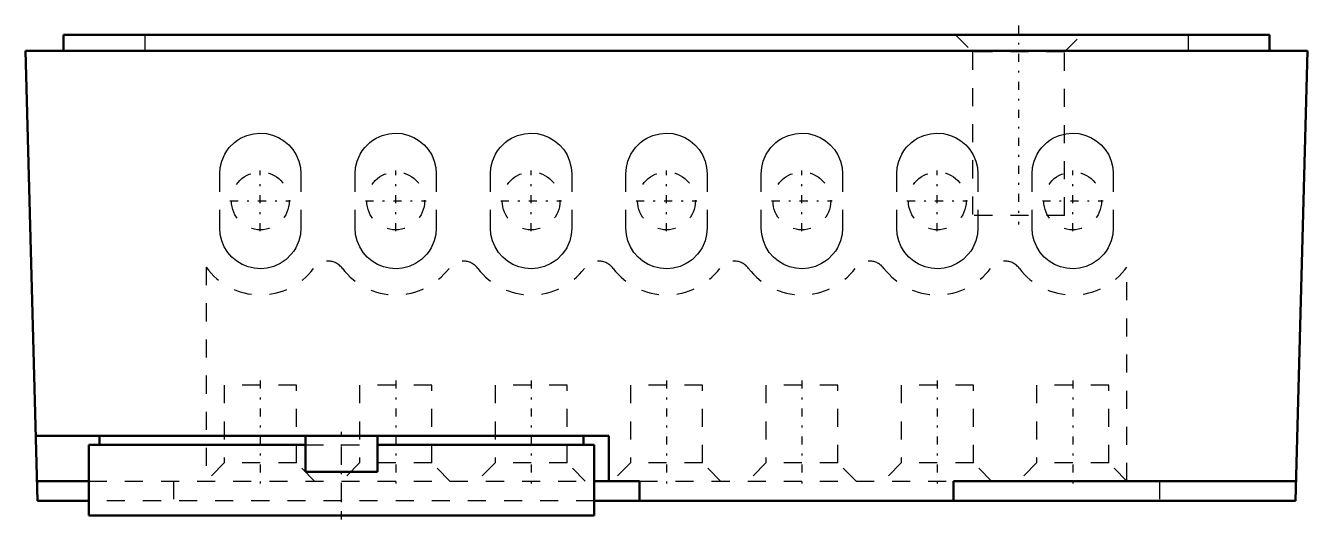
# Model space of a CAD drawing. Header units: millimetres. Extents: x -35.5 to 35.5, y -25.9 to 1.4.
import ezdxf

# ---------------------------------------------------------------- set-up
doc = ezdxf.new("R2010")
doc.units = ezdxf.units.MM
doc.linetypes.add('Center', pattern=[1.5, 0.45, -0.5, 0.05, -0.5])
doc.linetypes.add('Dashed', pattern=[2, 1, -1])
for name, color, linetype, lineweight in [('AM_0', 7, 'Continuous', 50), ('AM_4', 3, 'Continuous', 25), ('AM_7', 7, 'Center', 25), ('AM_9', 6, 'Dashed', 25)]:
    doc.layers.add(name, color=color, linetype=linetype, lineweight=lineweight)

msp = doc.modelspace()

# ---------------------------------------------------------------- linework, layer by layer
at = {"layer": 'AM_0'}
for p, q in [((33.4, 0.9), (-33.4, 0.9)), ((-33.4, 0.9), (-33.4, 0)), ((33.4, 0.9), (33.4, 0)), ((-34.848, -24.9), (-35.5, 0)), ((35.5, 0), (-35.5, 0)), ((34.848, -24.9), (35.5, 0)), ((-3.2, -21.3), (-34.942, -21.3)), ((-31.4, -21.3), (-31.4, -21.8)), ((-20, -23.3), (-20, -21.3)), ((-16, -23.3), (-16, -21.3)), ((-4.6, -21.8), (-4.6, -21.3)), ((-3.2, -23.8), (-3.2, -21.3)), ((-32, -21.8), (-20, -21.8)), ((-32, -21.8), (-32, -25.7)), ((-16, -21.8), (-4, -21.8)), ((-4, -25.7), (-4, -21.8)), ((-16, -23.3), (-20, -23.3)), ((-34.877, -23.8), (-32, -23.8)), ((-4, -23.8), (-1.5, -23.8)), ((-1.5, -24.9), (-1.5, -23.8)), ((15.9, -23.8), (15.9, -24.9)), ((34.877, -23.8), (15.9, -23.8)), ((-32, -24.9), (-34.848, -24.9)), ((-4, -24.9), (34.848, -24.9)), ((-32, -25.7), (-4, -25.7))]:
    msp.add_line(p, q, dxfattribs=at)
at = {"layer": 'AM_4'}
for p, q in [((-28.9, 0.9), (-28.9, 0)), ((28.9, 0.9), (28.9, 0))]:
    msp.add_line(p, q, dxfattribs=at)
at = {"layer": 'AM_7'}
for p, q in [((19.5, 1.4), (19.5, -9.6)), ((-22.5, -9.98), (-22.5, -6.62)), ((-15, -9.98), (-15, -6.62)), ((-7.5, -9.98), (-7.5, -6.62)), ((0, -9.98), (0, -6.62)), ((7.5, -9.98), (7.5, -6.62)), ((15, -9.98), (15, -6.62)), ((22.5, -9.98), (22.5, -6.62)), ((-24.18, -8.3), (-20.82, -8.3)), ((-16.68, -8.3), (-13.32, -8.3)), ((-9.18, -8.3), (-5.82, -8.3)), ((-1.68, -8.3), (1.68, -8.3)), ((5.82, -8.3), (9.18, -8.3)), ((13.32, -8.3), (16.68, -8.3)), ((20.82, -8.3), (24.18, -8.3)), ((-22.5, -18.235), (-22.5, -24.065)), ((-15, -18.235), (-15, -24.065)), ((-7.5, -18.235), (-7.5, -24.065)), ((0, -18.235), (0, -24.065)), ((7.5, -18.235), (7.5, -24.065)), ((15, -18.235), (15, -24.065)), ((22.5, -18.235), (22.5, -24.065)), ((-18, -25.92), (-18, -21.08))]:
    msp.add_line(p, q, dxfattribs=at)
at = {"layer": 'AM_9'}
for p, q in [((16, 0.9), (16.95, -0.05)), ((22.05, -0.05), (23, 0.9)), ((16.95, -0.05), (16.95, -9.1)), ((22.05, -0.05), (16.95, -0.05)), ((22.05, -9.1), (22.05, -0.05)), ((-24.75, -9.8), (-24.75, -6.8)), ((-20.25, -6.8), (-20.25, -9.8)), ((-17.25, -9.8), (-17.25, -6.8)), ((-12.75, -6.8), (-12.75, -9.8)), ((-9.75, -9.8), (-9.75, -6.8)), ((-5.25, -6.8), (-5.25, -9.8)), ((-2.25, -9.8), (-2.25, -6.8)), ((2.25, -6.8), (2.25, -9.8)), ((5.25, -9.8), (5.25, -6.8)), ((9.75, -6.8), (9.75, -9.8)), ((12.75, -9.8), (12.75, -6.8)), ((17.25, -6.8), (17.25, -9.8)), ((20.25, -9.8), (20.25, -6.8)), ((24.75, -6.8), (24.75, -9.8)), ((22.05, -9.1), (16.95, -9.1)), ((-25.5, -11.966), (-25.5, -23.8)), ((25.5, -23.8), (25.5, -11.966)), ((-20.5, -18.5), (-24.5, -18.5)), ((-24.5, -18.5), (-24.5, -22.8)), ((-20.5, -22.8), (-20.5, -18.5)), ((-13, -18.5), (-17, -18.5)), ((-17, -18.5), (-17, -22.8)), ((-13, -22.8), (-13, -18.5)), ((-5.5, -18.5), (-9.5, -18.5)), ((-9.5, -18.5), (-9.5, -22.8)), ((-5.5, -22.8), (-5.5, -18.5)), ((2, -18.5), (-2, -18.5)), ((-2, -18.5), (-2, -22.8)), ((2, -22.8), (2, -18.5)), ((9.5, -18.5), (5.5, -18.5)), ((5.5, -18.5), (5.5, -22.8)), ((9.5, -22.8), (9.5, -18.5)), ((17, -18.5), (13, -18.5)), ((13, -18.5), (13, -22.8)), ((17, -22.8), (17, -18.5)), ((24.5, -18.5), (20.5, -18.5)), ((20.5, -18.5), (20.5, -22.8)), ((24.5, -22.8), (24.5, -18.5)), ((-18, -24.9), (-18, -21.3)), ((-20, -21.8), (-16, -21.8)), ((-24.5, -22.8), (-25.5, -23.8)), ((-20.5, -22.8), (-24.5, -22.8)), ((-19.5, -23.8), (-20.5, -22.8)), ((-17, -22.8), (-18, -23.8)), ((-13, -22.8), (-17, -22.8)), ((-12, -23.8), (-13, -22.8)), ((-9.5, -22.8), (-10.5, -23.8)), ((-5.5, -22.8), (-9.5, -22.8)), ((-4.5, -23.8), (-5.5, -22.8)), ((-2, -22.8), (-3, -23.8)), ((2, -22.8), (-2, -22.8)), ((3, -23.8), (2, -22.8)), ((5.5, -22.8), (4.5, -23.8)), ((9.5, -22.8), (5.5, -22.8)), ((10.5, -23.8), (9.5, -22.8)), ((13, -22.8), (12, -23.8)), ((17, -22.8), (13, -22.8)), ((18, -23.8), (17, -22.8)), ((20.5, -22.8), (19.5, -23.8)), ((24.5, -22.8), (20.5, -22.8)), ((25.5, -23.8), (24.5, -22.8)), ((-32, -23.8), (-4, -23.8)), ((-27.3, -23.8), (-27.3, -24.9)), ((-1.5, -23.8), (15.9, -23.8)), ((27.3, -23.8), (27.3, -24.9)), ((-4, -24.9), (-32, -24.9))]:
    msp.add_line(p, q, dxfattribs=at)
for points in [[(-24.75, -6.8), (-24.723, -6.451), (-24.637, -6.097), (-24.47, -5.713), (-24.354, -5.525), (-24.218, -5.347), (-23.936, -5.068), (-23.769, -4.942), (-23.591, -4.832), (-23.251, -4.679), (-22.875, -4.582), (-22.522, -4.55), (-22.157, -4.576), (-21.82, -4.655), (-21.493, -4.788), (-21.197, -4.966), (-20.928, -5.19), (-20.696, -5.456), (-20.506, -5.757), (-20.364, -6.094), (-20.277, -6.452), (-20.25, -6.8)], [(-17.25, -6.8), (-17.223, -6.451), (-17.137, -6.097), (-16.97, -5.713), (-16.854, -5.525), (-16.718, -5.347), (-16.436, -5.068), (-16.269, -4.942), (-16.091, -4.832), (-15.751, -4.679), (-15.375, -4.582), (-15.022, -4.55), (-14.657, -4.576), (-14.32, -4.655), (-13.993, -4.788), (-13.697, -4.966), (-13.428, -5.19), (-13.196, -5.456), (-13.006, -5.757), (-12.864, -6.094), (-12.777, -6.452), (-12.75, -6.8)], [(-9.75, -6.8), (-9.723, -6.451), (-9.637, -6.097), (-9.47, -5.713), (-9.354, -5.525), (-9.218, -5.347), (-8.936, -5.068), (-8.769, -4.942), (-8.591, -4.832), (-8.251, -4.679), (-7.875, -4.582), (-7.522, -4.55), (-7.157, -4.576), (-6.82, -4.655), (-6.493, -4.788), (-6.197, -4.966), (-5.928, -5.19), (-5.696, -5.456), (-5.506, -5.757), (-5.364, -6.094), (-5.277, -6.452), (-5.25, -6.8)], [(-2.25, -6.8), (-2.223, -6.451), (-2.137, -6.097), (-1.97, -5.713), (-1.854, -5.525), (-1.718, -5.347), (-1.436, -5.068), (-1.269, -4.942), (-1.091, -4.832), (-0.751, -4.679), (-0.375, -4.582), (-0.022, -4.55), (0.343, -4.576), (0.68, -4.655), (1.007, -4.788), (1.303, -4.966), (1.572, -5.19), (1.804, -5.456), (1.994, -5.757), (2.136, -6.094), (2.223, -6.452), (2.25, -6.8)], [(5.25, -6.8), (5.277, -6.451), (5.363, -6.097), (5.53, -5.713), (5.646, -5.525), (5.782, -5.347), (6.064, -5.068), (6.231, -4.942), (6.409, -4.832), (6.749, -4.679), (7.125, -4.582), (7.478, -4.55), (7.843, -4.576), (8.18, -4.655), (8.507, -4.788), (8.803, -4.966), (9.072, -5.19), (9.304, -5.456), (9.494, -5.757), (9.636, -6.094), (9.723, -6.452), (9.75, -6.8)], [(12.75, -6.8), (12.777, -6.451), (12.863, -6.097), (13.03, -5.713), (13.146, -5.525), (13.282, -5.347), (13.564, -5.068), (13.731, -4.942), (13.909, -4.832), (14.249, -4.679), (14.625, -4.582), (14.978, -4.55), (15.343, -4.576), (15.68, -4.655), (16.007, -4.788), (16.303, -4.966), (16.572, -5.19), (16.804, -5.456), (16.994, -5.757), (17.136, -6.094), (17.223, -6.452), (17.25, -6.8)], [(20.25, -6.8), (20.277, -6.451), (20.363, -6.097), (20.53, -5.713), (20.646, -5.525), (20.782, -5.347), (21.064, -5.068), (21.231, -4.942), (21.409, -4.832), (21.749, -4.679), (22.125, -4.582), (22.478, -4.55), (22.843, -4.576), (23.18, -4.655), (23.507, -4.788), (23.803, -4.966), (24.072, -5.19), (24.304, -5.456), (24.494, -5.757), (24.636, -6.094), (24.723, -6.452), (24.75, -6.8)], [(-20.25, -9.8), (-20.277, -10.149), (-20.363, -10.503), (-20.53, -10.887), (-20.646, -11.075), (-20.782, -11.253), (-21.064, -11.532), (-21.231, -11.658), (-21.409, -11.768), (-21.749, -11.921), (-22.125, -12.018), (-22.478, -12.05), (-22.843, -12.024), (-23.18, -11.945), (-23.507, -11.812), (-23.803, -11.634), (-24.072, -11.41), (-24.304, -11.144), (-24.494, -10.843), (-24.636, -10.506), (-24.723, -10.148), (-24.75, -9.8)], [(-12.75, -9.8), (-12.777, -10.149), (-12.863, -10.503), (-13.03, -10.887), (-13.146, -11.075), (-13.282, -11.253), (-13.564, -11.532), (-13.731, -11.658), (-13.909, -11.768), (-14.249, -11.921), (-14.625, -12.018), (-14.978, -12.05), (-15.343, -12.024), (-15.68, -11.945), (-16.007, -11.812), (-16.303, -11.634), (-16.572, -11.41), (-16.804, -11.144), (-16.994, -10.843), (-17.136, -10.506), (-17.223, -10.148), (-17.25, -9.8)], [(-5.25, -9.8), (-5.277, -10.149), (-5.363, -10.503), (-5.53, -10.887), (-5.646, -11.075), (-5.782, -11.253), (-6.064, -11.532), (-6.231, -11.658), (-6.409, -11.768), (-6.749, -11.921), (-7.125, -12.018), (-7.478, -12.05), (-7.843, -12.024), (-8.18, -11.945), (-8.507, -11.812), (-8.803, -11.634), (-9.072, -11.41), (-9.304, -11.144), (-9.494, -10.843), (-9.636, -10.506), (-9.723, -10.148), (-9.75, -9.8)], [(2.25, -9.8), (2.223, -10.149), (2.137, -10.503), (1.97, -10.887), (1.854, -11.075), (1.718, -11.253), (1.436, -11.532), (1.269, -11.658), (1.091, -11.768), (0.751, -11.921), (0.375, -12.018), (0.022, -12.05), (-0.343, -12.024), (-0.68, -11.945), (-1.007, -11.812), (-1.303, -11.634), (-1.572, -11.41), (-1.804, -11.144), (-1.994, -10.843), (-2.136, -10.506), (-2.223, -10.148), (-2.25, -9.8)], [(9.75, -9.8), (9.723, -10.149), (9.637, -10.503), (9.47, -10.887), (9.354, -11.075), (9.218, -11.253), (8.936, -11.532), (8.769, -11.658), (8.591, -11.768), (8.251, -11.921), (7.875, -12.018), (7.522, -12.05), (7.157, -12.024), (6.82, -11.945), (6.493, -11.812), (6.197, -11.634), (5.928, -11.41), (5.696, -11.144), (5.506, -10.843), (5.364, -10.506), (5.277, -10.148), (5.25, -9.8)], [(17.25, -9.8), (17.223, -10.149), (17.137, -10.503), (16.97, -10.887), (16.854, -11.075), (16.718, -11.253), (16.436, -11.532), (16.269, -11.658), (16.091, -11.768), (15.751, -11.921), (15.375, -12.018), (15.022, -12.05), (14.657, -12.024), (14.32, -11.945), (13.993, -11.812), (13.697, -11.634), (13.428, -11.41), (13.196, -11.144), (13.006, -10.843), (12.864, -10.506), (12.777, -10.148), (12.75, -9.8)], [(24.75, -9.8), (24.723, -10.149), (24.637, -10.503), (24.47, -10.887), (24.354, -11.075), (24.218, -11.253), (23.936, -11.532), (23.769, -11.658), (23.591, -11.768), (23.251, -11.921), (22.875, -12.018), (22.522, -12.05), (22.157, -12.024), (21.82, -11.945), (21.493, -11.812), (21.197, -11.634), (20.928, -11.41), (20.696, -11.144), (20.506, -10.843), (20.364, -10.506), (20.277, -10.148), (20.25, -9.8)]]:
    msp.add_lwpolyline(points, dxfattribs=at)
for centre in [(-22.5, -8.3), (-15, -8.3), (-7.5, -8.3), (0, -8.3), (7.5, -8.3), (15, -8.3), (22.5, -8.3)]:
    msp.add_circle(centre, 1.6, dxfattribs=at)
for centre, radius, start, end in [((-22.5, -9.8), 3.7, 215.82477, 322.9274), ((-18.75, -12.633), 1, 37.0726, 142.9274), ((-15, -9.8), 3.7, 217.0726, 322.9274), ((-11.25, -12.633), 1, 37.0726, 142.9274), ((-7.5, -9.8), 3.7, 217.0726, 322.9274), ((-3.75, -12.633), 1, 37.0726, 142.9274), ((0, -9.8), 3.7, 217.0726, 322.9274), ((3.75, -12.633), 1, 37.0726, 142.9274), ((7.5, -9.8), 3.7, 217.0726, 322.9274), ((11.25, -12.633), 1, 37.0726, 142.9274), ((15, -9.8), 3.7, 217.0726, 322.9274), ((18.75, -12.633), 1, 37.0726, 142.9274), ((22.5, -9.8), 3.7, 217.0726, 324.17523)]:
    msp.add_arc(centre, radius, start, end, dxfattribs=at)

doc.saveas('drawing.dxf')
